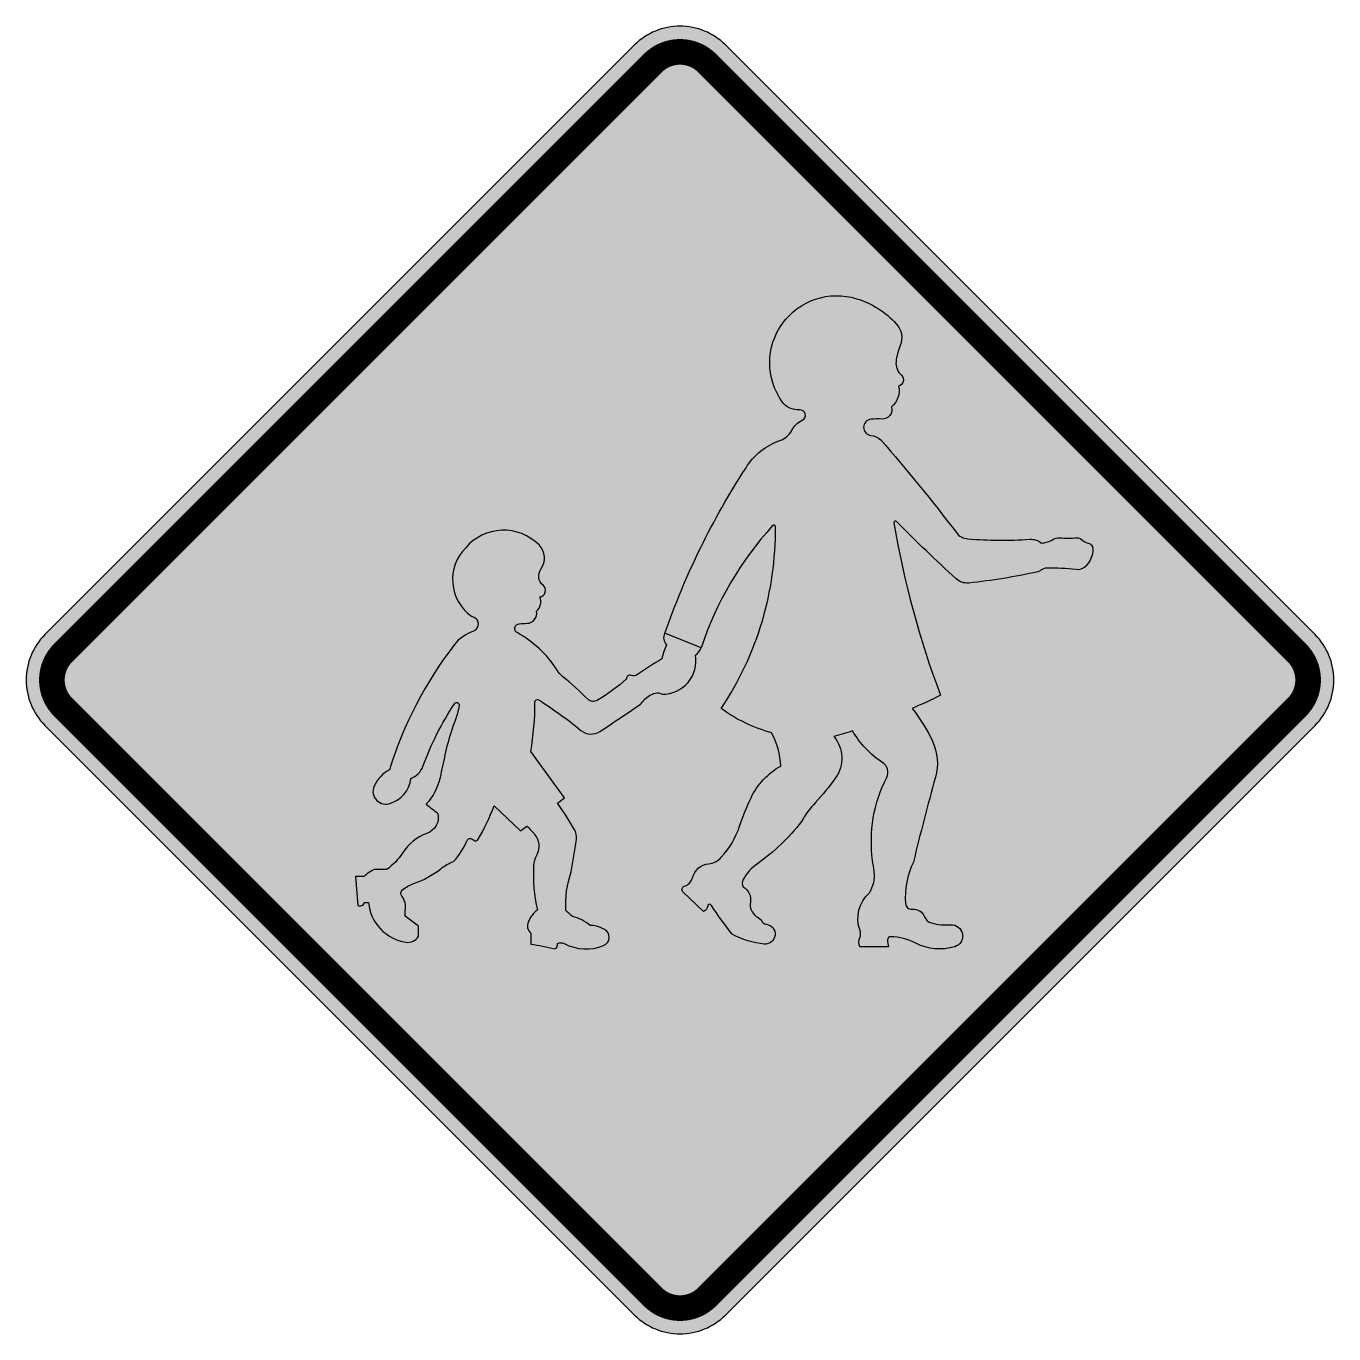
# Model space of a CAD drawing. Header units: millimetres. Extents: x -510 to 510, y -510 to 510.
import ezdxf

# ---------------------------------------------------------------- set-up
doc = ezdxf.new("R2010")
doc.units = ezdxf.units.MM
doc.header["$LTSCALE"] = 10
doc.header["$MEASUREMENT"] = 0
doc.layers.get('0').update_dxf_attribs({"linetype": 'CONTINUOUS'})

msp = doc.modelspace()

# ---------------------------------------------------------------- hatches: boundary and pattern name
h = msp.add_hatch(color=50)
h.dxf.hatch_style = 1
edge = h.paths.add_edge_path()
edge.add_line((35.4, -495), (495, -35.4))
edge.add_arc((459.6, 0), 50, 315, 405)
edge.add_line((495, 35.4), (35.4, 495))
edge.add_arc((0, 459.6), 50, 45, 135)
edge.add_line((-35.4, 495), (-495, 35.4))
edge.add_arc((-459.6, 0), 50, 135, 225)
edge.add_line((-495, -35.4), (-35.4, -495))
edge.add_arc((0, -459.6), 50, 225, 315)
h = msp.add_hatch(color=256)
h.paths.add_polyline_path([(32.1, -22.2, 0.090636), (71.3, -41.1, -0.120083), (78.5, -67.1, 0.155352), (55.4, -91.8, 0.029437), (46.5, -113.9, -0.10357), (32.2, -138.2, -0.184002), (22.3, -143.2, 0.314121), (9.7, -154.2, -0.263584), (3.3, -160.8, 0.57491), (2.3, -165), (18.4, -180.4, 0.256208), (21.6, -176.3, -0.760213), (24.5, -175.7, 0.026624), (40.7, -198.1, 0.102319), (65.7, -205.8, 0.985061), (67.3, -190.4, -0.302511), (63.3, -186.9, -0.000487), (59.2, -184, -0.287762), (54.9, -173.2, 0.318949), (49.3, -161.3, -0.274175), (49.2, -155.5, -0.116667), (60.3, -143.2, 0.078835), (94.7, -110.2, -0.0543), (105.6, -95.5, 0.031066), (121.2, -76.3, 0.339802), (120, -44.1, 0.007776), (134.5, -39.7, 0.117102), (158, -64.5, -0.382485), (161.1, -75.9, 0.151947), (150.1, -140.6, 0.001581), (151.3, -149.3, -0.182464), (147.6, -165.9, 0.303657), (140.3, -195.3, -0.190336), (140.2, -200.6, 0.210509), (140.2, -207.9), (162.5, -207.9, -0.055803), (161.7, -202.6, -0.434729), (164.2, -200.1, -0.110026), (183.9, -205.2, 0.195626), (214.1, -207.9, 0.894972), (210.9, -190.8, -0.086411), (196.1, -189.4, -0.233954), (190.6, -184.5, 0.329399), (180.9, -178.6, -0.417002), (175.8, -174.2, -0.131636), (181.9, -141.9, -0.007801), (199.1, -75.7, 0.179164), (196.8, -47.7, 0.05837), (180.9, -22.2, 0.012569), (203.1, -11.9, -0.047677), (166.7, 122.4, -0.733999), (168.8, 123.5, 0.013226), (215.3, 78.8, 0.214455), (225, 75.6, 0.028038), (278.8, 84.3, 0.115907), (281.3, 85.5, -0.174434), (286.1, 87.2, -0.031611), (308.8, 86, 0.216626), (315.8, 88.3, 0.220991), (321.7, 102.4, 0.331024), (318.2, 106.7, -0.10633), (314, 108.7, 0.246098), (309.4, 110.8, -0.029957), (295.6, 110.8, 0.153583), (291, 109.7, -0.119601), (281.8, 106.7, 0.193985), (272.6, 109.7, -0.036755), (224.3, 110, -0.213135), (215.4, 114.9, 0.016227), (156.5, 187.1, 0.169869), (148.8, 190.7, -0.903772), (148.8, 203.2, -0.038901), (157.3, 203.4, 0.516097), (164.9, 213, 0.282187), (170.4, 229, 0.597745), (172.6, 237.5, -0.234443), (168.4, 248.3, -0.076697), (171.6, 260.6, 0.294439), (168.6, 277.7, 0.132368), (137.7, 297.2, 0.718598), (79.7, 216.9, 0.261342), (93.1, 210.6, -0.836442), (95.2, 202.4, 0.172124), (87.1, 194.6, -0.200442), (77.9, 186.6, 0.179339), (51.5, 165.5, 0.059937), (-11.8, 36.4), (16.5, 25.1, -0.10526), (72.2, 120.3, -0.681544), (74.4, 119.5, -0.150898)])
h.paths.add_polyline_path([(-113.1, -17.1, -0.58917), (-110.2, -15.5, -0.033413), (-77.2, -39.3, 0.328653), (-62.4, -40.1, 0.005154), (-30.7, -18.8, 0.078857), (-27.9, -15.2, -0.111597), (-19.1, -10.2, -0.24544), (-13.9, -11.1, 0.472027), (12, 19.4, 0.175952), (16.5, 25.1), (-11.8, 36.4, 0.360614), (-10.4, 27.5, 0.060396), (-14.1, 16.5, 0.012177), (-33.2, 4.2, -0.247728), (-38.1, 3.6, 0.566772), (-41.6, 0.9, -0.045134), (-64.3, -15.8, -0.348689), (-72, -14.8, 0.032506), (-91.5, 2.7, -0.074425), (-95.8, 7.7, 0.124074), (-126.9, 36.9, -0.749314), (-125.3, 43.9, -0.011796), (-119.2, 44.2, 0.482197), (-111.9, 53.6, 0.331229), (-109.3, 64.7, 0.662216), (-106.7, 73.8, -0.396611), (-108.4, 86.4, 0.366312), (-109.9, 105.3, 0.439001), (-167, 103.1, 0.465482), (-162.5, 49.7, -0.780969), (-161.4, 37.8, 0.146233), (-175.8, 27.6, 0.090332), (-226.4, -69.9, 0.146689), (-237.9, -81.7, 0.670788), (-226.9, -96.4, 0.311332), (-209.7, -76.8, 0.214617), (-200.4, -67.3, -0.05828), (-175.6, -18.3, -0.80458), (-172.2, -19.7, -0.052863), (-175.5, -32.4, 0.038808), (-183.2, -58.2, -0.001217), (-187, -75.9, -0.131596), (-197.8, -96.8, 0.003373), (-188.7, -104, -0.374348), (-197.3, -119.6, 0.162296), (-216.4, -134.9, -0.098), (-228.6, -147.7), (-238.5, -147.7, 0.061809), (-246.2, -153.1), (-252.8, -153.1), (-251.1, -175.8, 0.475331), (-246.1, -173.5), (-242.8, -173.5, 0.342629), (-213.7, -204.4, 0.308789), (-203.8, -199.7), (-203.8, -191.8), (-214.1, -184.1), (-214.1, -179.4, 0.21482), (-216.7, -168.6, -0.406739), (-216.2, -163.6, -0.086819), (-207.6, -158.7, 0.080462), (-186.4, -147.1, -0.067151), (-176.5, -141.4, 0.092498), (-165.9, -125, -0.483978), (-162.1, -124, 0.000472), (-160.8, -124.9, 0.447325), (-157.2, -124.1, 0.03231), (-144.8, -98.2), (-124.4, -117.5), (-119.3, -113.8, -0.033473), (-113.3, -120.3, -0.30036), (-111.7, -136.3, 0.107798), (-114.1, -144.8, 0.069524), (-111.2, -179.1, 0.111036), (-118.3, -188.6, 0.336335), (-116.3, -197.3), (-116.3, -205.8, -0.019202), (-97.5, -209.6, 0.366262), (-95.5, -205.5, -0.256316), (-90.3, -205.4, 0.220557), (-59.5, -207, 0.639285), (-58.9, -194.4, 0.051439), (-65.2, -191.9, 0.073973), (-70, -191.3, 0.112789), (-83.9, -184.3, -0.032474), (-88.9, -179.7, -0.103603), (-84.8, -149.6, 0.003324), (-80.8, -124.4, 0.172879), (-82.5, -116.2, 0.016812), (-95.4, -96), (-89.9, -91.9), (-116.3, -55.8, 0.042967)])

# ---------------------------------------------------------------- linework, layer by layer
at = {"color": 50, "flags": 128}
msp.add_lwpolyline([(35.4, -495), (495, -35.4, 0.414214), (495, 35.4), (35.4, 495, 0.414214), (-35.4, 495), (-495, 35.4, 0.414214), (-495, -35.4), (-35.4, -495, 0.414214)], format="xyb", close=True, dxfattribs=at)
at = {"const_width": 20, "flags": 128}
msp.add_lwpolyline([(21.2, -480.8), (480.8, -21.2, 0.414214), (480.8, 21.2), (21.2, 480.8, 0.414214), (-21.2, 480.8), (-480.8, 21.2, 0.414214), (-480.8, -21.2), (-21.2, -480.8, 0.414214), (21.2, -480.8, 0.414214)], format="xyb", dxfattribs=at)
for points in [[(71.3, -41.1, -0.090636), (32.1, -22.2, 0.150898), (74.4, 119.5, 0.681544), (72.2, 120.3, 0.10526), (16.5, 25.1), (-11.8, 36.4, -0.059937), (51.5, 165.5, -0.179339), (77.9, 186.6, 0.200442), (87.1, 194.6, -0.172124), (95.2, 202.4, 0.836442), (93.1, 210.6, -0.261342), (79.7, 216.9, -0.718598), (137.7, 297.2, -0.132368), (168.6, 277.7, -0.294439), (171.6, 260.6, 0.076697), (168.4, 248.3, 0.234443), (172.6, 237.5, -0.597745), (170.4, 229, -0.282187), (164.9, 213, -0.516097), (157.3, 203.4, 0.038901), (148.8, 203.2, 0.903772), (148.8, 190.7, -0.169869), (156.5, 187.1, -0.016227), (215.4, 114.9, 0.213135), (224.3, 110, 0.036755), (272.6, 109.7, -0.193985), (281.8, 106.7, 0.119601), (291, 109.7, -0.153583), (295.6, 110.8, 0.029957), (309.4, 110.8, -0.246098), (314, 108.7, 0.10633), (318.2, 106.7, -0.331024), (321.7, 102.4, -0.220991), (315.8, 88.3, -0.216626), (308.8, 86, 0.032073), (285.8, 87.2, 0.163253), (281.3, 85.5, -0.117328), (278.8, 84.3, -0.028021), (225, 75.6, -0.214455), (215.3, 78.8, -0.013226), (168.8, 123.5, 0.733999), (166.7, 122.4, 0.047677), (203.1, -11.9, -0.012569), (180.9, -22.2, -0.05837), (196.8, -47.7, -0.179164), (199.1, -75.7, 0.007801), (181.9, -141.9, 0.131636), (175.8, -174.2, 0.417002), (180.9, -178.6, -0.329399), (190.6, -184.5, 0.233954), (196.1, -189.4, 0.086411), (210.9, -190.8, -0.894972), (214.1, -207.9, -0.195626), (183.9, -205.2, 0.110026), (164.2, -200.1, 0.434729), (161.7, -202.6, 0.055803), (162.5, -207.9), (140.2, -207.9, -0.210509), (140.2, -200.6, 0.190336), (140.3, -195.3, -0.303657), (147.6, -165.9, 0.182464), (151.3, -149.3, -0.001581), (150.1, -140.6, -0.151947), (161.1, -75.9, 0.382485), (158, -64.5, -0.117102), (134.5, -39.7, -0.007776), (120, -44.1, -0.339802), (121.2, -76.3, -0.031066), (105.6, -95.5, 0.0543), (94.7, -110.2, -0.078835), (60.3, -143.2, 0.118421), (49.1, -155.8, 0.262333), (49.3, -161.3, -0.318949), (54.9, -173.2, 0.287762), (59.2, -184, 0.000487), (63.3, -186.9, 0.302511), (67.3, -190.4, -0.985061), (65.7, -205.8, -0.102319), (40.7, -198.1, -0.026624), (24.5, -175.7, 0.722818), (21.6, -176.1, -0.263686), (18.4, -180.4), (2.3, -165, -0.57491), (3.3, -160.8, 0.263584), (9.7, -154.2, -0.314121), (22.3, -143.2, 0.184002), (32.2, -138.2, 0.10357), (46.5, -113.9, -0.029437), (55.4, -91.8, -0.155352), (78.5, -67.1, 0.120083)], [(-238.5, -147.7, 0.061809), (-246.2, -153.1), (-252.8, -153.1), (-251.1, -175.8, 0.475331), (-246.1, -173.5), (-242.8, -173.5, 0.342629), (-213.7, -204.4, 0.308789), (-203.8, -199.7), (-203.8, -191.8), (-214.1, -184.1), (-214.1, -179.4, 0.21482), (-216.7, -168.6, -0.406739), (-216.2, -163.6, -0.086819), (-207.6, -158.7, 0.080462), (-186.4, -147.1, -0.067151), (-176.5, -141.4, 0.092498), (-165.9, -125, -0.483978), (-162.1, -124, 0.000472), (-160.8, -124.9, 0.447325), (-157.2, -124.1, 0.03231), (-144.8, -98.2), (-124.4, -117.5), (-119.3, -113.8, -0.033473), (-113.3, -120.3, -0.30036), (-111.7, -136.3, 0.107798), (-114.1, -144.8, 0.069524), (-111.2, -179.1, 0.111036), (-118.3, -188.6, 0.336335), (-116.3, -197.3), (-116.3, -205.8, -0.019202), (-97.5, -209.6, 0.366262), (-95.5, -205.5, -0.256316), (-90.3, -205.4, 0.220557), (-59.5, -207, 0.639285), (-58.9, -194.4, 0.051439), (-65.2, -191.9, 0.073973), (-70, -191.3, 0.112789), (-83.9, -184.3, -0.032474), (-88.9, -179.7, -0.103603), (-84.8, -149.6, 0.003324), (-80.8, -124.4, 0.172879), (-82.5, -116.2, 0.016812), (-95.4, -96), (-89.9, -91.9), (-116.3, -55.8, 0.042967), (-113.1, -17.1, -0.58917), (-110.2, -15.5, -0.033413), (-77.2, -39.3, 0.328653), (-62.4, -40.1, 0.005154), (-30.7, -18.8, 0.078857), (-27.9, -15.2, -0.111597), (-19.1, -10.2, -0.24544), (-13.9, -11.1, 0.472027), (12, 19.4, 0.175952), (16.5, 25.1), (-11.8, 36.4, 0.360614), (-10.4, 27.5, 0.060396), (-14.1, 16.5, 0.012177), (-33.2, 4.2, -0.247728), (-38.1, 3.6, 0.566772), (-41.6, 0.9, -0.045134), (-64.3, -15.8, -0.348689), (-72, -14.8, 0.032506), (-91.5, 2.7, -0.074425), (-95.8, 7.7, 0.124074), (-126.9, 36.9, -0.749314), (-125.3, 43.9, -0.011796), (-119.2, 44.2, 0.482197), (-111.9, 53.6, 0.331229), (-109.3, 64.7, 0.662216), (-106.7, 73.8, -0.396611), (-108.4, 86.4, 0.366312), (-109.9, 105.3, 0.439001), (-167, 103.1, 0.465482), (-162.5, 49.7, -0.780969), (-161.4, 37.8, 0.146233), (-175.8, 27.6, 0.090332), (-226.4, -69.9, 0.146689), (-237.9, -81.7, 0.670788), (-226.9, -96.4, 0.311332), (-209.7, -76.8, 0.214617), (-200.4, -67.3, -0.05828), (-175.6, -18.3, -0.80458), (-172.2, -19.7, -0.052863), (-175.5, -32.4, 0.038808), (-183.2, -58.2, -0.001217), (-187, -75.9, -0.131596), (-197.8, -96.8, 0.003373), (-188.7, -104, -0.374348), (-197.3, -119.6, 0.162296), (-216.4, -134.9, -0.098), (-228.6, -147.7)]]:
    msp.add_lwpolyline(points, format="xyb", close=True)

doc.saveas('drawing.dxf')
